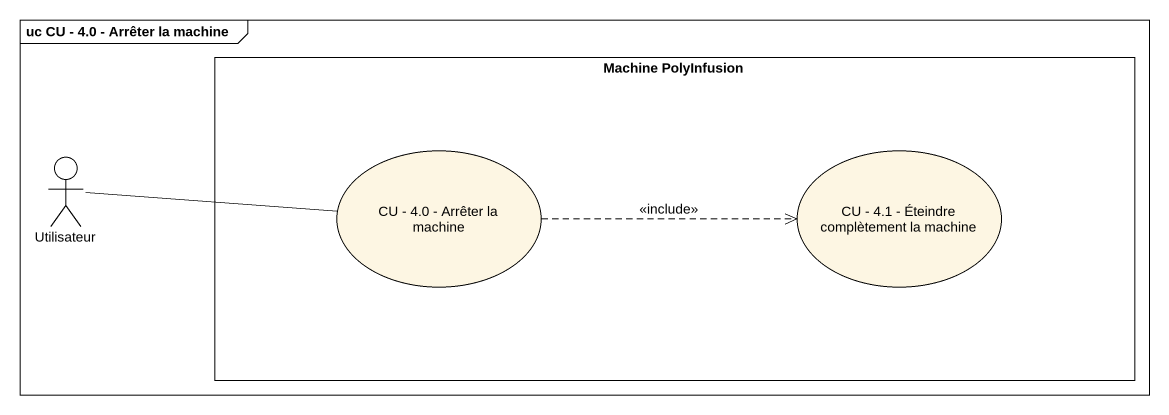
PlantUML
@startuml
mainframe uc CU - 4.0 - Arrêter la machine
rectangle "Machine PolyInfusion" as Machine_PolyInfusion {
  usecase "CU - 4.0 - Arrêter la machine" as CU_4_0_Arrêter_la_machine
  usecase "CU - 4.1 - Éteindre complètement la machine" as CU_4_1_Éteindre
}
actor Utilisateur
Utilisateur -right- CU_4_0_Arrêter_la_machine
CU_4_0_Arrêter_la_machine .right.> CU_4_1_Éteindre : <<include>>
@enduml
